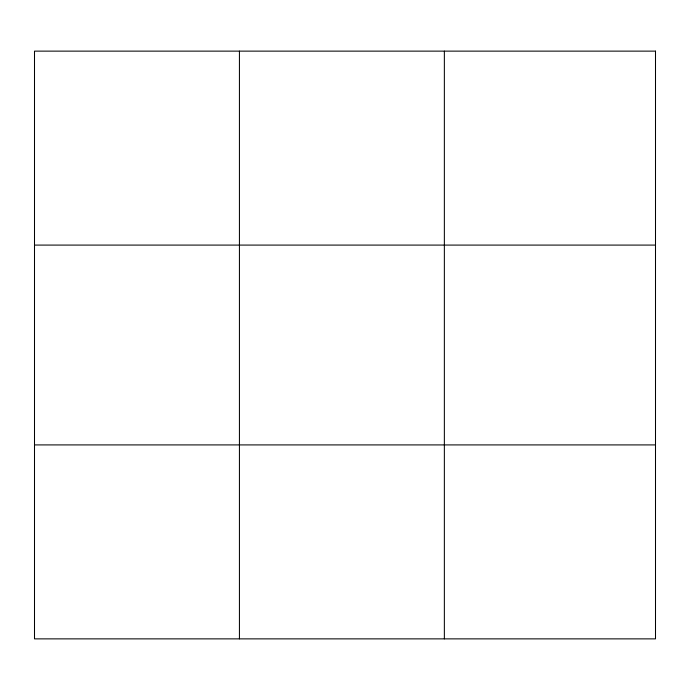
<?xml version="1.0" encoding="UTF-8"?>
<svg xmlns="http://www.w3.org/2000/svg" width="690" height="690" viewBox="0 0 690 690"><rect width="100%" height="100%" fill="white"/><g stroke="black" fill="none" stroke-linecap="round" stroke-linejoin="round"><path stroke-width="1.03" d="M239.43 638.871L239.43 51.129M444.36 638.871L444.36 51.129M34.5 245.088L655.5 245.088M34.5 444.912L655.5 444.912M655.5 51.129L655.5 638.871L34.5 638.871L34.5 51.129L655.5 51.129"/></g></svg>
